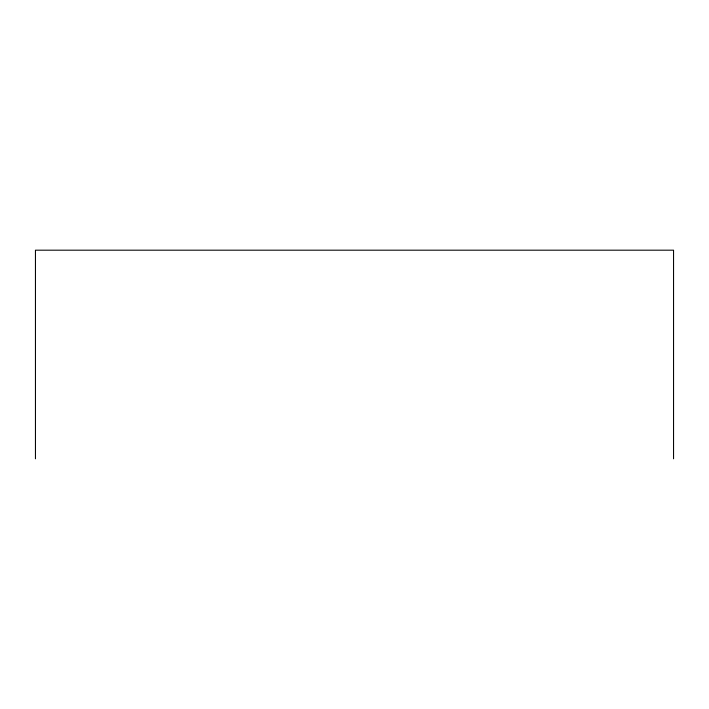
<?xml version="1.0" encoding="UTF-8"?>
<svg xmlns="http://www.w3.org/2000/svg" width="709" height="709" viewBox="0 0 709 709"><rect width="100%" height="100%" fill="white"/><g stroke="black" fill="none" stroke-linecap="round" stroke-linejoin="round"><path stroke-width="1.06" d="M673.55 458.812L673.55 250.188L35.45 250.188L35.45 458.812"/></g></svg>
